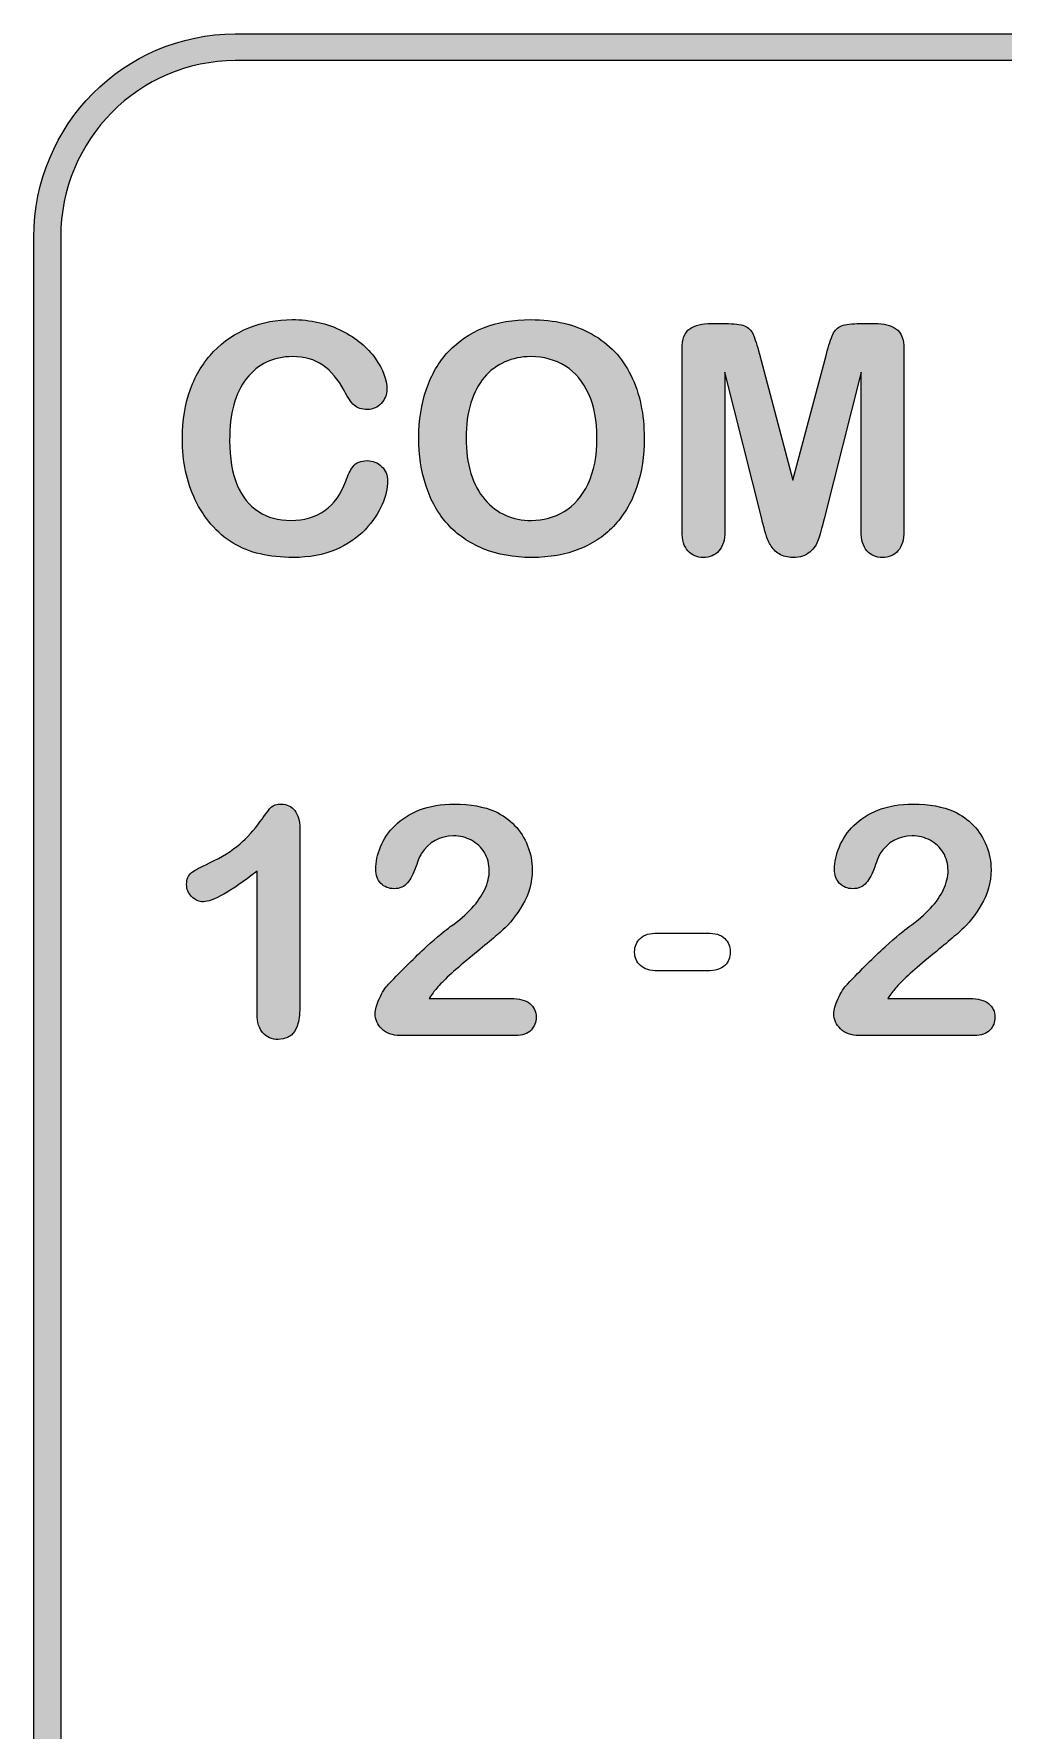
# Model space of a CAD drawing. Header units: millimetres. Extents: x -559267 to 14075, y 0 to 209897.
# Drawn here: x 926.299 to 928.664, y 81.516 to 85.656 of the extents above; entities that cross this region are included whole.
import ezdxf
from ezdxf.enums import TextEntityAlignment as Align

# ---------------------------------------------------------------- set-up
doc = ezdxf.new("R2010")
doc.units = ezdxf.units.MM
doc.layers.add('Serigraph', color=7, linetype='Continuous')
doc.layers.add('Таблицы', color=7, linetype='Continuous', lineweight=13)
doc.styles.get("Standard").update_dxf_attribs({"font": 'arial.ttf'})
doc.styles.add('Unecom', font='GOST2304A_0.ttf', dxfattribs={"height": 2.5})

# ---------------------------------------------------------------- blocks, each defined once
blk = doc.blocks.new('Dali Draiver1')
at = {"layer": 'Serigraph'}
h = blk.add_hatch(color=256, dxfattribs=at)
h.dxf.hatch_style = 2
edge = h.paths.add_edge_path()
edge.add_spline(control_points=[(49.445, 5.668), (49.445, 5.668), (25.921, 5.668), (25.921, 5.668), (25.19, 5.668), (24.595, 6.268), (24.595, 7.006), (24.595, 7.006), (24.595, 22.006), (24.595, 22.006), (24.595, 22.744), (25.19, 23.344), (25.921, 23.344), (25.921, 23.344), (49.445, 23.344), (49.445, 23.344), (50.177, 23.344), (50.771, 22.744), (50.771, 22.006), (50.771, 22.006), (50.771, 7.006), (50.771, 7.006), (50.771, 6.268), (50.177, 5.668), (49.445, 5.668)], knot_values=[0, 0, 0, 0, 1, 1, 1, 2, 2, 2, 3, 3, 3, 4, 4, 4, 5, 5, 5, 6, 6, 6, 7, 7, 7, 8, 8, 8, 8], degree=3, periodic=0)
edge = h.paths.add_edge_path()
edge.add_spline(control_points=[(25.921, 23.168), (25.287, 23.168), (24.772, 22.647), (24.772, 22.006), (24.772, 22.006), (24.772, 7.006), (24.772, 7.006), (24.772, 6.365), (25.287, 5.844), (25.921, 5.844), (25.921, 5.844), (49.445, 5.844), (49.445, 5.844), (50.079, 5.844), (50.595, 6.365), (50.595, 7.006), (50.595, 7.006), (50.595, 22.006), (50.595, 22.006), (50.595, 22.647), (50.079, 23.168), (49.445, 23.168), (49.445, 23.168), (25.921, 23.168), (25.921, 23.168)], knot_values=[0, 0, 0, 0, 1, 1, 1, 2, 2, 2, 3, 3, 3, 4, 4, 4, 5, 5, 5, 6, 6, 6, 7, 7, 7, 8, 8, 8, 8], degree=3, periodic=0)
h = blk.add_hatch(color=256, dxfattribs=at)
h.dxf.hatch_style = 2
edge = h.paths.add_edge_path()
edge.add_spline(control_points=[(26.924, 20.4), (26.924, 20.351), (26.912, 20.299), (26.888, 20.243), (26.864, 20.187), (26.827, 20.132), (26.776, 20.078), (26.725, 20.024), (26.66, 19.98), (26.581, 19.946), (26.501, 19.912), (26.409, 19.895), (26.304, 19.895), (26.224, 19.895), (26.151, 19.903), (26.086, 19.918), (26.02, 19.933), (25.961, 19.957), (25.907, 19.989), (25.854, 20.021), (25.805, 20.063), (25.76, 20.115), (25.72, 20.163), (25.686, 20.216), (25.658, 20.275), (25.63, 20.334), (25.608, 20.397), (25.594, 20.464), (25.58, 20.53), (25.573, 20.601), (25.573, 20.677), (25.573, 20.798), (25.591, 20.908), (25.626, 21.004), (25.662, 21.101), (25.713, 21.183), (25.779, 21.252), (25.845, 21.32), (25.922, 21.372), (26.011, 21.408), (26.1, 21.444), (26.195, 21.462), (26.295, 21.462), (26.418, 21.462), (26.527, 21.438), (26.623, 21.389), (26.719, 21.34), (26.792, 21.279), (26.843, 21.207), (26.894, 21.135), (26.92, 21.067), (26.92, 21.003), (26.92, 20.968), (26.907, 20.937), (26.882, 20.91), (26.858, 20.883), (26.828, 20.87), (26.793, 20.87), (26.753, 20.87), (26.724, 20.879), (26.704, 20.898), (26.684, 20.916), (26.663, 20.948), (26.639, 20.994), (26.599, 21.069), (26.551, 21.125), (26.498, 21.162), (26.443, 21.199), (26.377, 21.218), (26.298, 21.218), (26.171, 21.218), (26.071, 21.17), (25.996, 21.074), (25.921, 20.979), (25.884, 20.843), (25.884, 20.666), (25.884, 20.548), (25.901, 20.45), (25.934, 20.372), (25.967, 20.294), (26.014, 20.236), (26.074, 20.197), (26.135, 20.158), (26.206, 20.139), (26.287, 20.139), (26.375, 20.139), (26.45, 20.161), (26.511, 20.205), (26.572, 20.248), (26.618, 20.313), (26.649, 20.397), (26.662, 20.437), (26.678, 20.47), (26.697, 20.495), (26.717, 20.52), (26.748, 20.533), (26.791, 20.533), (26.827, 20.533), (26.858, 20.52), (26.885, 20.495), (26.911, 20.469), (26.924, 20.437), (26.924, 20.4)], knot_values=[0, 0, 0, 0, 1, 1, 1, 2, 2, 2, 3, 3, 3, 4, 4, 4, 5, 5, 5, 6, 6, 6, 7, 7, 7, 8, 8, 8, 9, 9, 9, 10, 10, 10, 11, 11, 11, 12, 12, 12, 13, 13, 13, 14, 14, 14, 15, 15, 15, 16, 16, 16, 17, 17, 17, 18, 18, 18, 19, 19, 19, 20, 20, 20, 21, 21, 21, 22, 22, 22, 23, 23, 23, 24, 24, 24, 25, 25, 25, 26, 26, 26, 27, 27, 27, 28, 28, 28, 29, 29, 29, 30, 30, 30, 31, 31, 31, 32, 32, 32, 33, 33, 33, 34, 34, 34, 34], degree=3, periodic=0)
h = blk.add_hatch(color=256, dxfattribs=at)
h.dxf.hatch_style = 2
edge = h.paths.add_edge_path()
edge.add_spline(control_points=[(27.866, 21.462), (28.024, 21.462), (28.158, 21.43), (28.271, 21.366), (28.384, 21.303), (28.469, 21.212), (28.527, 21.095), (28.585, 20.977), (28.614, 20.839), (28.614, 20.681), (28.614, 20.564), (28.598, 20.457), (28.566, 20.361), (28.534, 20.266), (28.487, 20.183), (28.423, 20.112), (28.36, 20.042), (28.282, 19.988), (28.19, 19.951), (28.098, 19.914), (27.992, 19.895), (27.873, 19.895), (27.754, 19.895), (27.648, 19.914), (27.554, 19.953), (27.461, 19.991), (27.382, 20.045), (27.32, 20.114), (27.257, 20.184), (27.209, 20.268), (27.178, 20.365), (27.145, 20.463), (27.13, 20.569), (27.13, 20.683), (27.13, 20.799), (27.146, 20.906), (27.18, 21.003), (27.213, 21.1), (27.261, 21.183), (27.325, 21.251), (27.388, 21.319), (27.465, 21.372), (27.556, 21.408), (27.647, 21.444), (27.751, 21.462), (27.866, 21.462)], knot_values=[0, 0, 0, 0, 1, 1, 1, 2, 2, 2, 3, 3, 3, 4, 4, 4, 5, 5, 5, 6, 6, 6, 7, 7, 7, 8, 8, 8, 9, 9, 9, 10, 10, 10, 11, 11, 11, 12, 12, 12, 13, 13, 13, 14, 14, 14, 15, 15, 15, 15], degree=3, periodic=0)
edge = h.paths.add_edge_path()
edge.add_spline(control_points=[(28.303, 20.683), (28.303, 20.794), (28.285, 20.89), (28.249, 20.971), (28.213, 21.052), (28.162, 21.114), (28.096, 21.156), (28.029, 21.197), (27.953, 21.218), (27.866, 21.218), (27.805, 21.218), (27.748, 21.207), (27.697, 21.183), (27.644, 21.16), (27.599, 21.127), (27.562, 21.083), (27.524, 21.039), (27.495, 20.982), (27.473, 20.914), (27.451, 20.845), (27.441, 20.768), (27.441, 20.683), (27.441, 20.597), (27.451, 20.519), (27.473, 20.449), (27.495, 20.38), (27.525, 20.322), (27.565, 20.276), (27.605, 20.23), (27.65, 20.196), (27.701, 20.173), (27.753, 20.15), (27.809, 20.139), (27.871, 20.139), (27.949, 20.139), (28.021, 20.159), (28.087, 20.198), (28.153, 20.237), (28.205, 20.298), (28.244, 20.38), (28.283, 20.462), (28.303, 20.563), (28.303, 20.683)], knot_values=[0, 0, 0, 0, 1, 1, 1, 2, 2, 2, 3, 3, 3, 4, 4, 4, 5, 5, 5, 6, 6, 6, 7, 7, 7, 8, 8, 8, 9, 9, 9, 10, 10, 10, 11, 11, 11, 12, 12, 12, 13, 13, 13, 14, 14, 14, 14], degree=3, periodic=0)
h = blk.add_hatch(color=256, dxfattribs=at)
h.dxf.hatch_style = 2
edge = h.paths.add_edge_path()
edge.add_spline(control_points=[(29.388, 20.149), (29.388, 20.149), (29.145, 21.115), (29.145, 21.115), (29.145, 21.115), (29.145, 20.069), (29.145, 20.069), (29.145, 20.011), (29.132, 19.968), (29.106, 19.939), (29.08, 19.91), (29.046, 19.895), (29.003, 19.895), (28.962, 19.895), (28.928, 19.909), (28.902, 19.938), (28.876, 19.967), (28.863, 20.01), (28.863, 20.069), (28.863, 20.069), (28.863, 21.268), (28.863, 21.268), (28.863, 21.334), (28.88, 21.378), (28.914, 21.402), (28.949, 21.425), (28.995, 21.436), (29.054, 21.436), (29.054, 21.436), (29.149, 21.436), (29.149, 21.436), (29.206, 21.436), (29.248, 21.431), (29.274, 21.421), (29.299, 21.41), (29.319, 21.392), (29.331, 21.365), (29.343, 21.338), (29.357, 21.294), (29.373, 21.234), (29.373, 21.234), (29.593, 20.404), (29.593, 20.404), (29.593, 20.404), (29.814, 21.234), (29.814, 21.234), (29.829, 21.294), (29.844, 21.338), (29.856, 21.365), (29.868, 21.392), (29.888, 21.41), (29.913, 21.421), (29.939, 21.431), (29.981, 21.436), (30.038, 21.436), (30.038, 21.436), (30.133, 21.436), (30.133, 21.436), (30.192, 21.436), (30.238, 21.425), (30.272, 21.402), (30.307, 21.378), (30.324, 21.334), (30.324, 21.268), (30.324, 21.268), (30.324, 20.069), (30.324, 20.069), (30.324, 20.011), (30.311, 19.968), (30.285, 19.939), (30.26, 19.91), (30.225, 19.895), (30.182, 19.895), (30.141, 19.895), (30.107, 19.91), (30.081, 19.939), (30.055, 19.968), (30.042, 20.011), (30.042, 20.069), (30.042, 20.069), (30.042, 21.115), (30.042, 21.115), (30.042, 21.115), (29.799, 20.149), (29.799, 20.149), (29.783, 20.087), (29.77, 20.041), (29.76, 20.011), (29.75, 19.982), (29.732, 19.955), (29.705, 19.931), (29.678, 19.907), (29.641, 19.895), (29.593, 19.895), (29.558, 19.895), (29.527, 19.903), (29.502, 19.918), (29.478, 19.934), (29.458, 19.954), (29.445, 19.978), (29.431, 20.002), (29.42, 20.029), (29.412, 20.058), (29.404, 20.087), (29.396, 20.118), (29.388, 20.149)], knot_values=[0, 0, 0, 0, 1, 1, 1, 2, 2, 2, 3, 3, 3, 4, 4, 4, 5, 5, 5, 6, 6, 6, 7, 7, 7, 8, 8, 8, 9, 9, 9, 10, 10, 10, 11, 11, 11, 12, 12, 12, 13, 13, 13, 14, 14, 14, 15, 15, 15, 16, 16, 16, 17, 17, 17, 18, 18, 18, 19, 19, 19, 20, 20, 20, 21, 21, 21, 22, 22, 22, 23, 23, 23, 24, 24, 24, 25, 25, 25, 26, 26, 26, 27, 27, 27, 28, 28, 28, 29, 29, 29, 30, 30, 30, 31, 31, 31, 32, 32, 32, 33, 33, 33, 34, 34, 34, 35, 35, 35, 35], degree=3, periodic=0)
h = blk.add_hatch(color=256, dxfattribs=at)
h.dxf.hatch_style = 2
edge = h.paths.add_edge_path()
edge.add_spline(control_points=[(26.065, 16.888), (26.065, 16.888), (26.065, 17.828), (26.065, 17.828), (25.89, 17.694), (25.772, 17.627), (25.712, 17.627), (25.683, 17.627), (25.657, 17.638), (25.634, 17.661), (25.612, 17.684), (25.601, 17.711), (25.601, 17.741), (25.601, 17.776), (25.612, 17.802), (25.634, 17.819), (25.656, 17.835), (25.695, 17.857), (25.751, 17.883), (25.834, 17.922), (25.901, 17.964), (25.951, 18.007), (26.001, 18.05), (26.045, 18.099), (26.084, 18.153), (26.122, 18.206), (26.147, 18.239), (26.159, 18.252), (26.171, 18.264), (26.193, 18.27), (26.225, 18.27), (26.262, 18.27), (26.291, 18.256), (26.313, 18.228), (26.335, 18.2), (26.346, 18.161), (26.346, 18.111), (26.346, 18.111), (26.346, 16.928), (26.346, 16.928), (26.346, 16.789), (26.299, 16.72), (26.204, 16.72), (26.162, 16.72), (26.129, 16.734), (26.103, 16.763), (26.078, 16.791), (26.065, 16.832), (26.065, 16.888)], knot_values=[0, 0, 0, 0, 1, 1, 1, 2, 2, 2, 3, 3, 3, 4, 4, 4, 5, 5, 5, 6, 6, 6, 7, 7, 7, 8, 8, 8, 9, 9, 9, 10, 10, 10, 11, 11, 11, 12, 12, 12, 13, 13, 13, 14, 14, 14, 15, 15, 15, 16, 16, 16, 16], degree=3, periodic=0)
h = blk.add_hatch(color=256, dxfattribs=at)
h.dxf.hatch_style = 2
edge = h.paths.add_edge_path()
edge.add_spline(control_points=[(27.198, 16.99), (27.198, 16.99), (27.737, 16.99), (27.737, 16.99), (27.791, 16.99), (27.832, 16.979), (27.86, 16.957), (27.888, 16.935), (27.903, 16.905), (27.903, 16.867), (27.903, 16.833), (27.891, 16.805), (27.869, 16.781), (27.846, 16.758), (27.813, 16.746), (27.767, 16.746), (27.767, 16.746), (27.007, 16.746), (27.007, 16.746), (26.955, 16.746), (26.915, 16.76), (26.886, 16.789), (26.857, 16.818), (26.842, 16.851), (26.842, 16.89), (26.842, 16.914), (26.851, 16.948), (26.87, 16.989), (26.889, 17.03), (26.909, 17.062), (26.931, 17.085), (27.023, 17.18), (27.105, 17.262), (27.179, 17.33), (27.253, 17.397), (27.306, 17.442), (27.337, 17.463), (27.394, 17.503), (27.441, 17.544), (27.478, 17.584), (27.516, 17.624), (27.545, 17.666), (27.564, 17.708), (27.584, 17.75), (27.594, 17.792), (27.594, 17.832), (27.594, 17.876), (27.583, 17.916), (27.562, 17.951), (27.541, 17.986), (27.512, 18.012), (27.476, 18.032), (27.44, 18.051), (27.401, 18.061), (27.358, 18.061), (27.268, 18.061), (27.197, 18.021), (27.145, 17.942), (27.138, 17.931), (27.126, 17.903), (27.111, 17.857), (27.094, 17.811), (27.076, 17.775), (27.055, 17.751), (27.035, 17.726), (27.005, 17.713), (26.966, 17.713), (26.932, 17.713), (26.903, 17.725), (26.88, 17.748), (26.858, 17.77), (26.846, 17.801), (26.846, 17.841), (26.846, 17.888), (26.857, 17.938), (26.878, 17.989), (26.9, 18.041), (26.931, 18.088), (26.974, 18.13), (27.016, 18.172), (27.07, 18.206), (27.135, 18.232), (27.2, 18.258), (27.277, 18.27), (27.364, 18.27), (27.47, 18.27), (27.559, 18.254), (27.634, 18.221), (27.682, 18.199), (27.724, 18.168), (27.761, 18.13), (27.798, 18.091), (27.826, 18.047), (27.846, 17.996), (27.866, 17.946), (27.877, 17.893), (27.877, 17.838), (27.877, 17.753), (27.855, 17.676), (27.813, 17.606), (27.771, 17.536), (27.728, 17.481), (27.683, 17.441), (27.639, 17.402), (27.565, 17.339), (27.462, 17.255), (27.358, 17.17), (27.287, 17.104), (27.248, 17.057), (27.232, 17.039), (27.215, 17.016), (27.198, 16.99)], knot_values=[0, 0, 0, 0, 1, 1, 1, 2, 2, 2, 3, 3, 3, 4, 4, 4, 5, 5, 5, 6, 6, 6, 7, 7, 7, 8, 8, 8, 9, 9, 9, 10, 10, 10, 11, 11, 11, 12, 12, 12, 13, 13, 13, 14, 14, 14, 15, 15, 15, 16, 16, 16, 17, 17, 17, 18, 18, 18, 19, 19, 19, 20, 20, 20, 21, 21, 21, 22, 22, 22, 23, 23, 23, 24, 24, 24, 25, 25, 25, 26, 26, 26, 27, 27, 27, 28, 28, 28, 29, 29, 29, 30, 30, 30, 31, 31, 31, 32, 32, 32, 33, 33, 33, 34, 34, 34, 35, 35, 35, 36, 36, 36, 37, 37, 37, 37], degree=3, periodic=0)
h = blk.add_hatch(color=256, dxfattribs=at)
h.dxf.hatch_style = 2
edge = h.paths.add_edge_path()
edge.add_spline(control_points=[(30.219, 16.99), (30.219, 16.99), (30.758, 16.99), (30.758, 16.99), (30.812, 16.99), (30.853, 16.979), (30.881, 16.957), (30.909, 16.935), (30.924, 16.905), (30.924, 16.867), (30.924, 16.833), (30.912, 16.805), (30.89, 16.781), (30.867, 16.758), (30.834, 16.746), (30.788, 16.746), (30.788, 16.746), (30.028, 16.746), (30.028, 16.746), (29.976, 16.746), (29.936, 16.76), (29.907, 16.789), (29.878, 16.818), (29.863, 16.851), (29.863, 16.89), (29.863, 16.914), (29.872, 16.948), (29.891, 16.989), (29.91, 17.03), (29.93, 17.062), (29.952, 17.085), (30.044, 17.18), (30.126, 17.262), (30.2, 17.33), (30.274, 17.397), (30.327, 17.442), (30.358, 17.463), (30.415, 17.503), (30.462, 17.544), (30.499, 17.584), (30.537, 17.624), (30.566, 17.666), (30.585, 17.708), (30.605, 17.75), (30.615, 17.792), (30.615, 17.832), (30.615, 17.876), (30.604, 17.916), (30.583, 17.951), (30.562, 17.986), (30.533, 18.012), (30.497, 18.032), (30.461, 18.051), (30.422, 18.061), (30.379, 18.061), (30.289, 18.061), (30.218, 18.021), (30.166, 17.942), (30.159, 17.931), (30.147, 17.903), (30.132, 17.857), (30.115, 17.811), (30.097, 17.775), (30.076, 17.751), (30.056, 17.726), (30.026, 17.713), (29.987, 17.713), (29.953, 17.713), (29.924, 17.725), (29.901, 17.748), (29.879, 17.77), (29.867, 17.801), (29.867, 17.841), (29.867, 17.888), (29.878, 17.938), (29.899, 17.989), (29.921, 18.041), (29.952, 18.088), (29.995, 18.13), (30.037, 18.172), (30.091, 18.206), (30.156, 18.232), (30.221, 18.258), (30.298, 18.27), (30.385, 18.27), (30.491, 18.27), (30.58, 18.254), (30.655, 18.221), (30.703, 18.199), (30.745, 18.168), (30.782, 18.13), (30.819, 18.091), (30.847, 18.047), (30.867, 17.996), (30.887, 17.946), (30.898, 17.893), (30.898, 17.838), (30.898, 17.753), (30.876, 17.676), (30.834, 17.606), (30.792, 17.536), (30.749, 17.481), (30.704, 17.441), (30.66, 17.402), (30.586, 17.339), (30.483, 17.255), (30.379, 17.17), (30.308, 17.104), (30.269, 17.057), (30.253, 17.039), (30.236, 17.016), (30.219, 16.99)], knot_values=[0, 0, 0, 0, 1, 1, 1, 2, 2, 2, 3, 3, 3, 4, 4, 4, 5, 5, 5, 6, 6, 6, 7, 7, 7, 8, 8, 8, 9, 9, 9, 10, 10, 10, 11, 11, 11, 12, 12, 12, 13, 13, 13, 14, 14, 14, 15, 15, 15, 16, 16, 16, 17, 17, 17, 18, 18, 18, 19, 19, 19, 20, 20, 20, 21, 21, 21, 22, 22, 22, 23, 23, 23, 24, 24, 24, 25, 25, 25, 26, 26, 26, 27, 27, 27, 28, 28, 28, 29, 29, 29, 30, 30, 30, 31, 31, 31, 32, 32, 32, 33, 33, 33, 34, 34, 34, 35, 35, 35, 36, 36, 36, 37, 37, 37, 37], degree=3, periodic=0)
at = {"layer": 'Serigraph', "lineweight": 0}
for points in [[(24.595, 22.006), (24.595, 22.744), (25.19, 23.344), (25.921, 23.344)], [(25.921, 23.344), (25.921, 23.344), (49.445, 23.344), (49.445, 23.344)], [(25.921, 23.168), (25.287, 23.168), (24.772, 22.647), (24.772, 22.006)], [(49.445, 23.168), (49.445, 23.168), (25.921, 23.168), (25.921, 23.168)], [(24.595, 7.006), (24.595, 7.006), (24.595, 22.006), (24.595, 22.006)], [(24.772, 22.006), (24.772, 22.006), (24.772, 7.006), (24.772, 7.006)], [(27.556, 21.408), (27.647, 21.444), (27.751, 21.462), (27.866, 21.462)], [(27.866, 21.462), (28.024, 21.462), (28.158, 21.43), (28.271, 21.366)], [(27.325, 21.251), (27.388, 21.319), (27.465, 21.372), (27.556, 21.408)], [(28.271, 21.366), (28.384, 21.303), (28.469, 21.212), (28.527, 21.095)], [(28.863, 21.268), (28.863, 21.334), (28.88, 21.378), (28.914, 21.402)], [(28.914, 21.402), (28.949, 21.425), (28.995, 21.436), (29.054, 21.436)], [(29.054, 21.436), (29.054, 21.436), (29.149, 21.436), (29.149, 21.436)], [(29.149, 21.436), (29.206, 21.436), (29.248, 21.431), (29.274, 21.421)], [(29.274, 21.421), (29.299, 21.41), (29.319, 21.392), (29.331, 21.365)], [(29.331, 21.365), (29.343, 21.338), (29.357, 21.294), (29.373, 21.234)], [(29.814, 21.234), (29.829, 21.294), (29.844, 21.338), (29.856, 21.365)], [(29.856, 21.365), (29.868, 21.392), (29.888, 21.41), (29.913, 21.421)], [(29.913, 21.421), (29.939, 21.431), (29.981, 21.436), (30.038, 21.436)], [(30.038, 21.436), (30.038, 21.436), (30.133, 21.436), (30.133, 21.436)], [(30.133, 21.436), (30.192, 21.436), (30.238, 21.425), (30.272, 21.402)], [(30.272, 21.402), (30.307, 21.378), (30.324, 21.334), (30.324, 21.268)], [(27.18, 21.003), (27.213, 21.1), (27.261, 21.183), (27.325, 21.251)], [(28.863, 20.069), (28.863, 20.069), (28.863, 21.268), (28.863, 21.268)], [(29.373, 21.234), (29.373, 21.234), (29.593, 20.404), (29.593, 20.404)], [(29.593, 20.404), (29.593, 20.404), (29.814, 21.234), (29.814, 21.234)], [(30.324, 21.268), (30.324, 21.268), (30.324, 20.069), (30.324, 20.069)], [(26.639, 20.994), (26.599, 21.069), (26.551, 21.125), (26.498, 21.162)], [(27.697, 21.183), (27.644, 21.16), (27.599, 21.127), (27.562, 21.083)], [(28.249, 20.971), (28.213, 21.052), (28.162, 21.114), (28.096, 21.156)], [(27.562, 21.083), (27.524, 21.039), (27.495, 20.982), (27.473, 20.914)], [(29.388, 20.149), (29.388, 20.149), (29.145, 21.115), (29.145, 21.115)], [(29.145, 21.115), (29.145, 21.115), (29.145, 20.069), (29.145, 20.069)], [(30.042, 21.115), (30.042, 21.115), (29.799, 20.149), (29.799, 20.149)], [(30.042, 20.069), (30.042, 20.069), (30.042, 21.115), (30.042, 21.115)], [(26.704, 20.898), (26.684, 20.916), (26.663, 20.948), (26.639, 20.994)], [(28.303, 20.683), (28.303, 20.794), (28.285, 20.89), (28.249, 20.971)], [(28.244, 20.38), (28.283, 20.462), (28.303, 20.563), (28.303, 20.683)], [(25.658, 20.275), (25.63, 20.334), (25.608, 20.397), (25.594, 20.464)], [(26.649, 20.397), (26.662, 20.437), (26.678, 20.47), (26.697, 20.495)], [(26.885, 20.495), (26.911, 20.469), (26.924, 20.437), (26.924, 20.4)], [(27.473, 20.449), (27.495, 20.38), (27.525, 20.322), (27.565, 20.276)], [(26.511, 20.205), (26.572, 20.248), (26.618, 20.313), (26.649, 20.397)], [(26.924, 20.4), (26.924, 20.351), (26.912, 20.299), (26.888, 20.243)], [(27.32, 20.114), (27.257, 20.184), (27.209, 20.268), (27.178, 20.365)], [(28.087, 20.198), (28.153, 20.237), (28.205, 20.298), (28.244, 20.38)], [(28.566, 20.361), (28.534, 20.266), (28.487, 20.183), (28.423, 20.112)], [(25.76, 20.115), (25.72, 20.163), (25.686, 20.216), (25.658, 20.275)], [(27.565, 20.276), (27.605, 20.23), (27.65, 20.196), (27.701, 20.173)], [(25.907, 19.989), (25.854, 20.021), (25.805, 20.063), (25.76, 20.115)], [(27.554, 19.953), (27.461, 19.991), (27.382, 20.045), (27.32, 20.114)], [(29.412, 20.058), (29.404, 20.087), (29.396, 20.118), (29.388, 20.149)], [(29.799, 20.149), (29.783, 20.087), (29.77, 20.041), (29.76, 20.011)], [(28.423, 20.112), (28.36, 20.042), (28.282, 19.988), (28.19, 19.951)], [(28.902, 19.938), (28.876, 19.967), (28.863, 20.01), (28.863, 20.069)], [(29.145, 20.069), (29.145, 20.011), (29.132, 19.968), (29.106, 19.939)], [(29.445, 19.978), (29.431, 20.002), (29.42, 20.029), (29.412, 20.058)], [(29.76, 20.011), (29.75, 19.982), (29.732, 19.955), (29.705, 19.931)], [(30.081, 19.939), (30.055, 19.968), (30.042, 20.011), (30.042, 20.069)], [(30.324, 20.069), (30.324, 20.011), (30.311, 19.968), (30.285, 19.939)], [(29.502, 19.918), (29.478, 19.934), (29.458, 19.954), (29.445, 19.978)], [(26.084, 18.153), (26.122, 18.206), (26.147, 18.239), (26.159, 18.252)], [(26.313, 18.228), (26.335, 18.2), (26.346, 18.161), (26.346, 18.111)], [(26.974, 18.13), (27.016, 18.172), (27.07, 18.206), (27.135, 18.232)], [(27.634, 18.221), (27.682, 18.199), (27.724, 18.168), (27.761, 18.13)], [(29.995, 18.13), (30.037, 18.172), (30.091, 18.206), (30.156, 18.232)], [(30.655, 18.221), (30.703, 18.199), (30.745, 18.168), (30.782, 18.13)], [(25.951, 18.007), (26.001, 18.05), (26.045, 18.099), (26.084, 18.153)], [(26.346, 18.111), (26.346, 18.111), (26.346, 16.928), (26.346, 16.928)], [(26.878, 17.989), (26.9, 18.041), (26.931, 18.088), (26.974, 18.13)], [(27.761, 18.13), (27.798, 18.091), (27.826, 18.047), (27.846, 17.996)], [(29.899, 17.989), (29.921, 18.041), (29.952, 18.088), (29.995, 18.13)], [(30.782, 18.13), (30.819, 18.091), (30.847, 18.047), (30.867, 17.996)], [(25.751, 17.883), (25.834, 17.922), (25.901, 17.964), (25.951, 18.007)], [(27.562, 17.951), (27.541, 17.986), (27.512, 18.012), (27.476, 18.032)], [(30.583, 17.951), (30.562, 17.986), (30.533, 18.012), (30.497, 18.032)], [(25.634, 17.819), (25.656, 17.835), (25.695, 17.857), (25.751, 17.883)], [(27.145, 17.942), (27.138, 17.931), (27.126, 17.903), (27.111, 17.857)], [(30.166, 17.942), (30.159, 17.931), (30.147, 17.903), (30.132, 17.857)], [(26.065, 16.888), (26.065, 16.888), (26.065, 17.828), (26.065, 17.828)], [(27.111, 17.857), (27.094, 17.811), (27.076, 17.775), (27.055, 17.751)], [(30.132, 17.857), (30.115, 17.811), (30.097, 17.775), (30.076, 17.751)], [(27.478, 17.584), (27.516, 17.624), (27.545, 17.666), (27.564, 17.708)], [(30.499, 17.584), (30.537, 17.624), (30.566, 17.666), (30.585, 17.708)], [(27.337, 17.463), (27.394, 17.503), (27.441, 17.544), (27.478, 17.584)], [(27.813, 17.606), (27.771, 17.536), (27.728, 17.481), (27.683, 17.441)], [(30.358, 17.463), (30.415, 17.503), (30.462, 17.544), (30.499, 17.584)], [(30.834, 17.606), (30.792, 17.536), (30.749, 17.481), (30.704, 17.441)], [(27.179, 17.33), (27.253, 17.397), (27.306, 17.442), (27.337, 17.463)], [(27.683, 17.441), (27.639, 17.402), (27.565, 17.339), (27.462, 17.255)], [(30.2, 17.33), (30.274, 17.397), (30.327, 17.442), (30.358, 17.463)], [(30.704, 17.441), (30.66, 17.402), (30.586, 17.339), (30.483, 17.255)], [(26.931, 17.085), (27.023, 17.18), (27.105, 17.262), (27.179, 17.33)], [(28.588, 17.386), (28.613, 17.41), (28.652, 17.421), (28.703, 17.421)], [(28.703, 17.421), (28.703, 17.421), (29.029, 17.421), (29.029, 17.421)], [(29.029, 17.421), (29.08, 17.421), (29.118, 17.41), (29.144, 17.386)], [(29.952, 17.085), (30.044, 17.18), (30.126, 17.262), (30.2, 17.33)], [(27.462, 17.255), (27.358, 17.17), (27.287, 17.104), (27.248, 17.057)], [(30.483, 17.255), (30.379, 17.17), (30.308, 17.104), (30.269, 17.057)], [(28.703, 17.172), (28.653, 17.172), (28.615, 17.184), (28.59, 17.207)], [(29.029, 17.172), (29.029, 17.172), (28.703, 17.172), (28.703, 17.172)], [(29.144, 17.207), (29.119, 17.184), (29.081, 17.172), (29.029, 17.172)], [(26.87, 16.989), (26.889, 17.03), (26.909, 17.062), (26.931, 17.085)], [(27.248, 17.057), (27.232, 17.039), (27.215, 17.016), (27.198, 16.99)], [(27.198, 16.99), (27.198, 16.99), (27.737, 16.99), (27.737, 16.99)], [(27.737, 16.99), (27.791, 16.99), (27.832, 16.979), (27.86, 16.957)], [(30.269, 17.057), (30.253, 17.039), (30.236, 17.016), (30.219, 16.99)], [(30.219, 16.99), (30.219, 16.99), (30.758, 16.99), (30.758, 16.99)], [(30.758, 16.99), (30.812, 16.99), (30.853, 16.979), (30.881, 16.957)], [(26.103, 16.763), (26.078, 16.791), (26.065, 16.832), (26.065, 16.888)], [(27.869, 16.781), (27.846, 16.758), (27.813, 16.746), (27.767, 16.746)], [(30.028, 16.746), (29.976, 16.746), (29.936, 16.76), (29.907, 16.789)], [(30.89, 16.781), (30.867, 16.758), (30.834, 16.746), (30.788, 16.746)], [(27.767, 16.746), (27.767, 16.746), (27.007, 16.746), (27.007, 16.746)], [(30.788, 16.746), (30.788, 16.746), (30.028, 16.746), (30.028, 16.746)]]:
    blk.add_open_spline(points, degree=3, dxfattribs=at)
for points, knots in [([(26.011, 21.408), (26.1, 21.444), (26.195, 21.462), (26.295, 21.462), (26.418, 21.462), (26.527, 21.438), (26.623, 21.389)], [13, 13, 13, 13, 14, 14, 14, 15, 15, 15, 15]), ([(25.626, 21.004), (25.662, 21.101), (25.713, 21.183), (25.779, 21.252), (25.845, 21.32), (25.922, 21.372), (26.011, 21.408)], [11, 11, 11, 11, 12, 12, 12, 13, 13, 13, 13]), ([(26.623, 21.389), (26.719, 21.34), (26.792, 21.279), (26.843, 21.207), (26.894, 21.135), (26.92, 21.067), (26.92, 21.003), (26.92, 20.968), (26.907, 20.937), (26.882, 20.91), (26.858, 20.883), (26.828, 20.87), (26.793, 20.87), (26.753, 20.87), (26.724, 20.879), (26.704, 20.898)], [15, 15, 15, 15, 16, 16, 16, 17, 17, 17, 18, 18, 18, 19, 19, 19, 20, 20, 20, 20]), ([(26.498, 21.162), (26.443, 21.199), (26.377, 21.218), (26.298, 21.218), (26.171, 21.218), (26.071, 21.17), (25.996, 21.074)], [22, 22, 22, 22, 23, 23, 23, 24, 24, 24, 24]), ([(28.096, 21.156), (28.029, 21.197), (27.953, 21.218), (27.866, 21.218), (27.805, 21.218), (27.748, 21.207), (27.697, 21.183)], [2, 2, 2, 2, 3, 3, 3, 4, 4, 4, 4]), ([(25.996, 21.074), (25.921, 20.979), (25.884, 20.843), (25.884, 20.666), (25.884, 20.548), (25.901, 20.45), (25.934, 20.372), (25.967, 20.294), (26.014, 20.236), (26.074, 20.197)], [24, 24, 24, 24, 25, 25, 25, 26, 26, 26, 27, 27, 27, 27]), ([(28.527, 21.095), (28.585, 20.977), (28.614, 20.839), (28.614, 20.681), (28.614, 20.564), (28.598, 20.457), (28.566, 20.361)], [2, 2, 2, 2, 3, 3, 3, 4, 4, 4, 4]), ([(25.594, 20.464), (25.58, 20.53), (25.573, 20.601), (25.573, 20.677), (25.573, 20.798), (25.591, 20.908), (25.626, 21.004)], [9, 9, 9, 9, 10, 10, 10, 11, 11, 11, 11]), ([(27.178, 20.365), (27.145, 20.463), (27.13, 20.569), (27.13, 20.683), (27.13, 20.799), (27.146, 20.906), (27.18, 21.003)], [10, 10, 10, 10, 11, 11, 11, 12, 12, 12, 12]), ([(27.473, 20.914), (27.451, 20.845), (27.441, 20.768), (27.441, 20.683), (27.441, 20.597), (27.451, 20.519), (27.473, 20.449)], [6, 6, 6, 6, 7, 7, 7, 8, 8, 8, 8]), ([(26.697, 20.495), (26.717, 20.52), (26.748, 20.533), (26.791, 20.533), (26.827, 20.533), (26.858, 20.52), (26.885, 20.495)], [31, 31, 31, 31, 32, 32, 32, 33, 33, 33, 33]), ([(26.888, 20.243), (26.864, 20.187), (26.827, 20.132), (26.776, 20.078), (26.725, 20.024), (26.66, 19.98), (26.581, 19.946)], [1, 1, 1, 1, 2, 2, 2, 3, 3, 3, 3]), ([(26.074, 20.197), (26.135, 20.158), (26.206, 20.139), (26.287, 20.139), (26.375, 20.139), (26.45, 20.161), (26.511, 20.205)], [27, 27, 27, 27, 28, 28, 28, 29, 29, 29, 29]), ([(27.701, 20.173), (27.753, 20.15), (27.809, 20.139), (27.871, 20.139), (27.949, 20.139), (28.021, 20.159), (28.087, 20.198)], [10, 10, 10, 10, 11, 11, 11, 12, 12, 12, 12]), ([(26.581, 19.946), (26.501, 19.912), (26.409, 19.895), (26.304, 19.895), (26.224, 19.895), (26.151, 19.903), (26.086, 19.918), (26.02, 19.933), (25.961, 19.957), (25.907, 19.989)], [3, 3, 3, 3, 4, 4, 4, 5, 5, 5, 6, 6, 6, 6]), ([(28.19, 19.951), (28.098, 19.914), (27.992, 19.895), (27.873, 19.895), (27.754, 19.895), (27.648, 19.914), (27.554, 19.953)], [6, 6, 6, 6, 7, 7, 7, 8, 8, 8, 8]), ([(29.106, 19.939), (29.08, 19.91), (29.046, 19.895), (29.003, 19.895), (28.962, 19.895), (28.928, 19.909), (28.902, 19.938)], [3, 3, 3, 3, 4, 4, 4, 5, 5, 5, 5]), ([(29.705, 19.931), (29.678, 19.907), (29.641, 19.895), (29.593, 19.895), (29.558, 19.895), (29.527, 19.903), (29.502, 19.918)], [30, 30, 30, 30, 31, 31, 31, 32, 32, 32, 32]), ([(30.285, 19.939), (30.26, 19.91), (30.225, 19.895), (30.182, 19.895), (30.141, 19.895), (30.107, 19.91), (30.081, 19.939)], [23, 23, 23, 23, 24, 24, 24, 25, 25, 25, 25]), ([(26.159, 18.252), (26.171, 18.264), (26.193, 18.27), (26.225, 18.27), (26.262, 18.27), (26.291, 18.256), (26.313, 18.228)], [9, 9, 9, 9, 10, 10, 10, 11, 11, 11, 11]), ([(27.135, 18.232), (27.2, 18.258), (27.277, 18.27), (27.364, 18.27), (27.47, 18.27), (27.559, 18.254), (27.634, 18.221)], [27, 27, 27, 27, 28, 28, 28, 29, 29, 29, 29]), ([(30.156, 18.232), (30.221, 18.258), (30.298, 18.27), (30.385, 18.27), (30.491, 18.27), (30.58, 18.254), (30.655, 18.221)], [27, 27, 27, 27, 28, 28, 28, 29, 29, 29, 29]), ([(27.476, 18.032), (27.44, 18.051), (27.401, 18.061), (27.358, 18.061), (27.268, 18.061), (27.197, 18.021), (27.145, 17.942)], [17, 17, 17, 17, 18, 18, 18, 19, 19, 19, 19]), ([(27.846, 17.996), (27.866, 17.946), (27.877, 17.893), (27.877, 17.838), (27.877, 17.753), (27.855, 17.676), (27.813, 17.606)], [31, 31, 31, 31, 32, 32, 32, 33, 33, 33, 33]), ([(30.497, 18.032), (30.461, 18.051), (30.422, 18.061), (30.379, 18.061), (30.289, 18.061), (30.218, 18.021), (30.166, 17.942)], [17, 17, 17, 17, 18, 18, 18, 19, 19, 19, 19]), ([(30.867, 17.996), (30.887, 17.946), (30.898, 17.893), (30.898, 17.838), (30.898, 17.753), (30.876, 17.676), (30.834, 17.606)], [31, 31, 31, 31, 32, 32, 32, 33, 33, 33, 33]), ([(26.88, 17.748), (26.858, 17.77), (26.846, 17.801), (26.846, 17.841), (26.846, 17.888), (26.857, 17.938), (26.878, 17.989)], [23, 23, 23, 23, 24, 24, 24, 25, 25, 25, 25]), ([(27.564, 17.708), (27.584, 17.75), (27.594, 17.792), (27.594, 17.832), (27.594, 17.876), (27.583, 17.916), (27.562, 17.951)], [14, 14, 14, 14, 15, 15, 15, 16, 16, 16, 16]), ([(29.901, 17.748), (29.879, 17.77), (29.867, 17.801), (29.867, 17.841), (29.867, 17.888), (29.878, 17.938), (29.899, 17.989)], [23, 23, 23, 23, 24, 24, 24, 25, 25, 25, 25]), ([(30.585, 17.708), (30.605, 17.75), (30.615, 17.792), (30.615, 17.832), (30.615, 17.876), (30.604, 17.916), (30.583, 17.951)], [14, 14, 14, 14, 15, 15, 15, 16, 16, 16, 16]), ([(25.634, 17.661), (25.612, 17.684), (25.601, 17.711), (25.601, 17.741), (25.601, 17.776), (25.612, 17.802), (25.634, 17.819)], [3, 3, 3, 3, 4, 4, 4, 5, 5, 5, 5]), ([(26.065, 17.828), (25.89, 17.694), (25.772, 17.627), (25.712, 17.627), (25.683, 17.627), (25.657, 17.638), (25.634, 17.661)], [1, 1, 1, 1, 2, 2, 2, 3, 3, 3, 3]), ([(27.055, 17.751), (27.035, 17.726), (27.005, 17.713), (26.966, 17.713), (26.932, 17.713), (26.903, 17.725), (26.88, 17.748)], [21, 21, 21, 21, 22, 22, 22, 23, 23, 23, 23]), ([(30.076, 17.751), (30.056, 17.726), (30.026, 17.713), (29.987, 17.713), (29.953, 17.713), (29.924, 17.725), (29.901, 17.748)], [21, 21, 21, 21, 22, 22, 22, 23, 23, 23, 23]), ([(28.59, 17.207), (28.563, 17.23), (28.551, 17.259), (28.551, 17.296), (28.551, 17.333), (28.563, 17.363), (28.588, 17.386)], [2, 2, 2, 2, 3, 3, 3, 4, 4, 4, 4]), ([(29.144, 17.386), (29.168, 17.363), (29.181, 17.333), (29.181, 17.296), (29.181, 17.259), (29.169, 17.23), (29.144, 17.207)], [7, 7, 7, 7, 8, 8, 8, 9, 9, 9, 9]), ([(27.007, 16.746), (26.955, 16.746), (26.915, 16.76), (26.886, 16.789), (26.857, 16.818), (26.842, 16.851), (26.842, 16.89), (26.842, 16.914), (26.851, 16.948), (26.87, 16.989)], [6, 6, 6, 6, 7, 7, 7, 8, 8, 8, 9, 9, 9, 9]), ([(29.907, 16.789), (29.878, 16.818), (29.863, 16.851), (29.863, 16.89), (29.863, 16.914), (29.872, 16.948), (29.891, 16.989), (29.91, 17.03), (29.93, 17.062), (29.952, 17.085)], [7, 7, 7, 7, 8, 8, 8, 9, 9, 9, 10, 10, 10, 10]), ([(26.346, 16.928), (26.346, 16.789), (26.299, 16.72), (26.204, 16.72), (26.162, 16.72), (26.129, 16.734), (26.103, 16.763)], [13, 13, 13, 13, 14, 14, 14, 15, 15, 15, 15]), ([(27.86, 16.957), (27.888, 16.935), (27.903, 16.905), (27.903, 16.867), (27.903, 16.833), (27.891, 16.805), (27.869, 16.781)], [2, 2, 2, 2, 3, 3, 3, 4, 4, 4, 4]), ([(30.881, 16.957), (30.909, 16.935), (30.924, 16.905), (30.924, 16.867), (30.924, 16.833), (30.912, 16.805), (30.89, 16.781)], [2, 2, 2, 2, 3, 3, 3, 4, 4, 4, 4])]:
    blk.add_open_spline(points, degree=3, knots=knots, dxfattribs=at)
at = {"style": 'Unecom'}
blk.add_attdef('№ДЕКОДЕРА', text='', height=2.5, dxfattribs=at).set_placement((0.931, 32.77), align=Align.MIDDLE_CENTER)
at = {"color": 3}
blk.add_attdef('PHYSICAL.ADD.', text='', height=2.5, dxfattribs=at).set_placement((2.558, 14.474), align=Align.CENTER)
at = {"color": 3, "flags": 2}
blk.add_attdef('REFERENCE', text='', height=2.5, dxfattribs=at).set_placement((-41.054, 3.944), align=Align.CENTER)
blk = doc.blocks.new('$RECOVER_230809152414-111111')
at = {"layer": 'Таблицы', "color": 1, "xscale": 1.482165903010609, "yscale": 1.482165903010609, "zscale": 1.482165903010609}
blk.add_blockref('Dali Draiver1', (219.876, 71.343), dxfattribs=at)

msp = doc.modelspace()

# ---------------------------------------------------------------- block references
at = {"xscale": 0.25, "yscale": 0.25, "zscale": 0.25}
msp.add_blockref('$RECOVER_230809152414-111111', (862.2166, 59.1706), dxfattribs=at)

doc.saveas('drawing.dxf')
